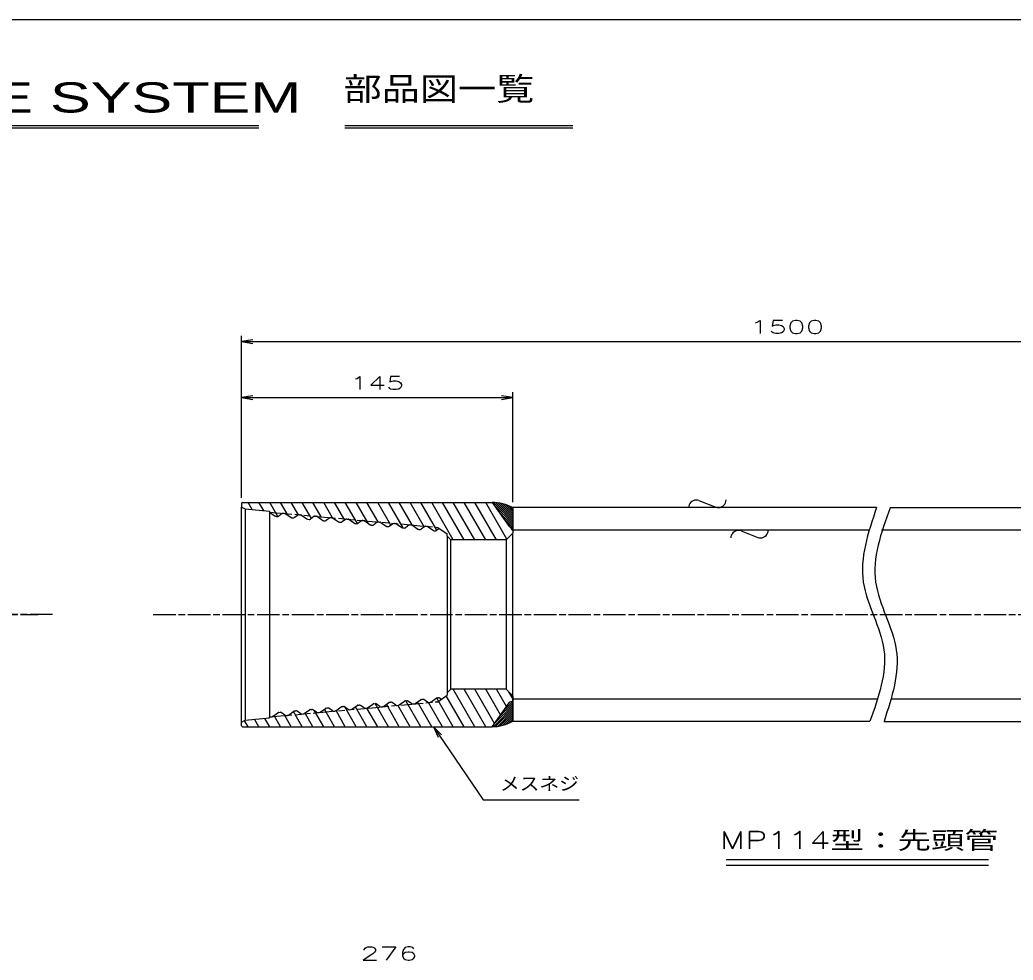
# Model space of a CAD drawing. Units: millimetres at full size, sheet at 1:1; some dimension numbers follow another scale. Extents: x -1027 to 755, y 2526 to 3786.
# Drawn here: x -131 to 400, y 3223 to 3726 of the extents above; entities that cross this region are included whole.
import ezdxf
from ezdxf.enums import TextEntityAlignment as Align

# ---------------------------------------------------------------- set-up
doc = ezdxf.new("R2010")
doc.units = ezdxf.units.MM
doc.linetypes.add('CHAIN', pattern=[18.5, 12, -1.5, 3.5, -1.5])
doc.linetypes.add('CHAIN_DOUBLE_DASH', pattern=[23.5, 12, -1.5, 3.5, -1.5, 3.5, -1.5])
for name, color, linetype, lineweight in [('02細線', 81, 'Continuous', 25), ('06寸法注記', 7, 'Continuous', 25), ('0_2', 7, 'Continuous', 25), ('1外形線', 7, 'Continuous', 30), ('7枠', 7, 'Continuous', 25), ('中心線', 1, 'CHAIN', 25), ('外形線', 7, 'Continuous', 30), ('実線中', 7, 'Continuous', 25), ('寸法線', 7, 'Continuous', 25), ('画層4', 6, 'CHAIN_DOUBLE_DASH', 25)]:
    doc.layers.add(name, color=color, linetype=linetype, lineweight=lineweight)
doc.styles.add('Arial', font='')
doc.styles.add('simplex.shx', font='')
doc.styles.add('ＭＳ Ｐゴシック', font='')
doc.styles.get('Arial').set_extended_font_data('Arial')
doc.styles.get('simplex.shx').set_extended_font_data('simplex.shx')
doc.styles.get('ＭＳ Ｐゴシック').set_extended_font_data('MS PGothic')

# ---------------------------------------------------------------- blocks, each defined once
blk = doc.blocks.new('open_arrow')
at = {"color": 0, "linetype": 'Continuous', "lineweight": -2}
blk.add_lwpolyline([(7.5, 1.25), (0, 0), (7.5, -1.25)], dxfattribs=at)
blk = doc.blocks.new('nsurface')
at = {"color": 2, "linetype": 'Continuous', "lineweight": 25}
blk.add_line((1.8253, 1.2583), (4.8061, 0.0964), dxfattribs=at)
for centre, radius, start, end in [((1.339, 0.0108), 1.339, 158.70265, 180.46095), ((1.339, 0.0108), 1.339, 68.70265, 158.70265), ((5.299, 1.3608), 1.35, 248.70265, 338.70265), ((5.299, 1.3608), 1.35, 338.70265, 0.12509)]:
    blk.add_arc(centre, radius, start, end, dxfattribs=at)

msp = doc.modelspace()

# ---------------------------------------------------------------- linework, layer by layer
at = {"layer": '02細線'}
for p, q in [((-6.535, 3463.846), (-8.754, 3467.69)), ((-0.442, 3463.292), (-2.981, 3467.69)), ((7.16, 3460.125), (2.793, 3467.69)), ((12.58, 3460.738), (8.566, 3467.69)), ((18.203, 3460.998), (14.34, 3467.69)), ((25.053, 3459.133), (20.113, 3467.69)), ((30.33, 3459.993), (25.887, 3467.69)), ((36.429, 3459.43), (31.66, 3467.69)), ((42.896, 3458.229), (37.434, 3467.69)), ((49.753, 3456.352), (43.207, 3467.69)), ((55.423, 3456.531), (48.981, 3467.69)), ((60.806, 3457.208), (54.754, 3467.69)), ((67.604, 3455.433), (60.528, 3467.69)), ((74.207, 3453.996), (66.301, 3467.69)), ((79.19, 3455.365), (72.075, 3467.69)), ((85.446, 3454.529), (77.848, 3467.69)), ((92.219, 3452.798), (83.622, 3467.69)), ((100.942, 3447.69), (89.395, 3467.69)), ((106.716, 3447.69), (95.169, 3467.69)), ((112.489, 3447.69), (100.942, 3467.69)), ((118.263, 3447.69), (106.716, 3467.69)), ((124.036, 3447.69), (112.489, 3467.69)), ((129.583, 3448.082), (118.263, 3467.69)), ((122.423, 3467.677), (132.687, 3457.413)), ((122.995, 3466.044), (132.687, 3456.352)), ((123.549, 3467.612), (132.687, 3458.473)), ((124.74, 3467.482), (132.687, 3459.534)), ((126.008, 3467.274), (132.687, 3460.595)), ((127.376, 3466.966), (132.687, 3461.655)), ((128.878, 3466.526), (132.687, 3462.716)), ((130.575, 3465.889), (132.687, 3463.777)), ((132.615, 3464.909), (132.687, 3464.837)), ((125.472, 3462.506), (132.687, 3455.291)), ((127.95, 3458.968), (132.687, 3454.231)), ((130.242, 3455.616), (131.404, 3454.453)), ((132.687, 3452.705), (131.76, 3454.312)), ((112.489, 3347.69), (100.942, 3367.69)), ((118.263, 3347.69), (106.716, 3367.69)), ((123.02, 3349.45), (112.489, 3367.69)), ((126.184, 3353.969), (118.263, 3367.69)), ((129.349, 3358.488), (124.036, 3367.69)), ((100.942, 3347.69), (92.106, 3362.995)), ((106.716, 3347.69), (97.182, 3364.203)), ((132.687, 3362.705), (130.646, 3366.242)), ((37.434, 3347.69), (32.008, 3357.086)), ((48.981, 3347.69), (42.873, 3358.268)), ((54.754, 3347.69), (48.584, 3358.376)), ((60.528, 3347.69), (54.789, 3357.629)), ((66.301, 3347.69), (59.184, 3360.017)), ((72.075, 3347.69), (65.16, 3359.665)), ((77.848, 3347.69), (71.255, 3359.11)), ((83.622, 3347.69), (75.639, 3361.517)), ((89.395, 3347.69), (81.736, 3360.955)), ((95.169, 3347.69), (87.71, 3360.608)), ((122.414, 3347.693), (132.687, 3357.967)), ((122.81, 3349.15), (132.687, 3359.027)), ((123.528, 3347.747), (132.687, 3356.906)), ((125.287, 3352.688), (132.687, 3360.088)), ((127.764, 3356.226), (132.687, 3361.149)), ((130.242, 3359.764), (131.404, 3360.926)), ((-2.981, 3347.69), (-5.266, 3351.648)), ((2.793, 3347.69), (0.219, 3352.147)), ((8.566, 3347.69), (5.089, 3353.713)), ((14.34, 3347.69), (10.693, 3354.006)), ((20.113, 3347.69), (15.432, 3355.797)), ((25.887, 3347.69), (21.665, 3355.002)), ((31.66, 3347.69), (26.783, 3356.137)), ((43.207, 3347.69), (38.241, 3356.292)), ((124.713, 3347.871), (132.687, 3355.845)), ((125.986, 3348.084), (132.687, 3354.785)), ((127.375, 3348.412), (132.687, 3353.724)), ((128.878, 3348.854), (132.687, 3352.663)), ((130.575, 3349.491), (132.687, 3351.603)), ((-8.754, 3347.69), (-10.671, 3351.01))]:
    msp.add_line(p, q, dxfattribs=at)
for points in [[(327.24, 3464.87), (322.711, 3451.439), (318.182, 3438.008), (320.17, 3424.958), (322.023, 3412.797), (329.535, 3400.968), (331.172, 3388.825), (332.861, 3376.296), (328.295, 3363.433), (323.729, 3350.57)], [(334.447, 3464.84), (329.675, 3451.424), (324.904, 3438.009), (326.771, 3424.958), (328.508, 3412.82), (335.987, 3400.997), (337.773, 3388.825), (339.61, 3376.309), (335.427, 3363.424), (331.244, 3350.54)]]:
    msp.add_open_spline(points, degree=3, knots=[0, 0, 0, 0, 1, 1, 1, 2, 2, 2, 3, 3, 3, 3], dxfattribs=at)
at = {"layer": '06寸法注記', "color": 2}
for p, q in [((-366.905, 3669.291), (-3.102, 3669.291)), ((-366.905, 3668.04), (-3.102, 3668.04)), ((42.943, 3669.291), (164.887, 3669.291)), ((42.943, 3668.04), (164.887, 3668.04)), ((246.877, 3276.639), (387.179, 3276.639)), ((246.877, 3273.62), (387.179, 3273.62))]:
    msp.add_line(p, q, dxfattribs=at)
at = {"layer": '06寸法注記'}
for p, q in [((-12.313, 3470.19), (-12.313, 3556.713)), ((-12.313, 3553.713), (571.092, 3553.713)), ((-12.313, 3470.19), (-12.313, 3526.713)), ((132.687, 3467.87), (132.687, 3526.713)), ((-12.313, 3523.713), (132.687, 3523.713))]:
    msp.add_line(p, q, dxfattribs=at)
msp.add_lwpolyline([(90.388, 3347.69), (116.85, 3308.557), (122.85, 3308.557), (168.182, 3308.557)], dxfattribs=at)
at = {"layer": '0_2'}
for centre, radius, start, end in [((121.651, 3444.682), 23.008, 61.33473, 89.65948), ((121.989, 3368.117), 20.428, 269.4358, 301.58224)]:
    msp.add_arc(centre, radius, start, end, dxfattribs=at)
at = {"layer": '1外形線', "lineweight": 25}
for p, q in [((-11.813, 3467.69), (-12.313, 3467.19)), ((-12.313, 3467.19), (-12.313, 3465.19)), ((-12.313, 3465.19), (-10.313, 3464.19)), ((-12.313, 3350.204), (-12.313, 3465.175)), ((-11.813, 3467.69), (121.787, 3467.69)), ((-10.313, 3464.19), (-10.313, 3351.386)), ((2.687, 3463.008), (2.687, 3462.506)), ((121.787, 3467.69), (130.776, 3454.853)), ((2.687, 3462.506), (2.687, 3352.874)), ((132.687, 3454.165), (132.687, 3451.165)), ((97.687, 3449.665), (97.687, 3450.823)), ((99.687, 3447.69), (97.687, 3449.665)), ((97.687, 3449.665), (97.687, 3365.714)), ((129.187, 3447.69), (99.687, 3447.69)), ((99.687, 3367.69), (99.687, 3447.69)), ((132.687, 3451.165), (129.187, 3447.69)), ((129.187, 3447.69), (129.187, 3367.69)), ((132.687, 3364.214), (132.687, 3451.165)), ((99.687, 3367.69), (97.687, 3365.714)), ((99.687, 3367.69), (97.687, 3365.714)), ((129.187, 3367.69), (99.687, 3367.69)), ((132.687, 3364.214), (129.187, 3367.69)), ((97.687, 3365.714), (97.687, 3364.556)), ((132.687, 3361.214), (132.687, 3364.214)), ((121.787, 3347.69), (130.776, 3360.527)), ((-12.313, 3350.19), (-10.313, 3351.19)), ((2.687, 3352.372), (2.687, 3352.874)), ((-12.313, 3348.19), (-12.313, 3350.204)), ((-12.313, 3348.19), (-12.313, 3350.19)), ((-11.813, 3347.69), (-12.313, 3348.19)), ((-11.813, 3347.69), (121.787, 3347.69))]:
    msp.add_line(p, q, dxfattribs=at)
at = {"layer": '1外形線'}
for p, q in [((-10.313, 3464.19), (2.687, 3463.008)), ((2.682, 3462.51), (5.76, 3460.355)), ((6.243, 3460.178), (6.913, 3460.117)), ((9.516, 3461.651), (7.577, 3460.294)), ((10.18, 3461.828), (10.883, 3461.764)), ((11.366, 3461.587), (14.227, 3459.585)), ((14.71, 3459.408), (15.38, 3459.347)), ((17.983, 3460.881), (16.044, 3459.524)), ((18.647, 3461.058), (19.35, 3460.994)), ((19.833, 3460.817), (22.694, 3458.814)), ((23.177, 3458.638), (23.847, 3458.577)), ((26.45, 3460.111), (24.511, 3458.753)), ((27.114, 3460.288), (27.817, 3460.224)), ((28.3, 3460.047), (31.161, 3458.044)), ((31.644, 3457.868), (32.314, 3457.807)), ((34.917, 3459.341), (32.978, 3457.983)), ((35.581, 3459.518), (36.284, 3459.454)), ((36.767, 3459.277), (39.628, 3457.274)), ((43.384, 3458.571), (41.445, 3457.213)), ((44.048, 3458.748), (44.751, 3458.684)), ((45.234, 3458.507), (48.095, 3456.504)), ((51.851, 3457.801), (49.912, 3456.443)), ((52.515, 3457.974), (53.218, 3457.91)), ((53.701, 3457.737), (56.562, 3455.734)), ((40.111, 3457.098), (40.781, 3457.037)), ((48.578, 3456.327), (49.248, 3456.266)), ((57.045, 3455.557), (57.715, 3455.496)), ((60.318, 3457.031), (58.379, 3455.673)), ((60.982, 3457.207), (61.685, 3457.144)), ((62.168, 3456.967), (65.029, 3454.964)), ((65.512, 3454.787), (66.182, 3454.726)), ((68.785, 3456.261), (66.846, 3454.903)), ((69.449, 3456.437), (70.152, 3456.373)), ((70.635, 3456.197), (73.496, 3454.194)), ((73.979, 3454.017), (74.649, 3453.956)), ((77.252, 3455.491), (75.313, 3454.133)), ((79.102, 3455.427), (81.963, 3453.424)), ((79.305, 3455.541), (80.008, 3455.477)), ((82.446, 3453.247), (83.116, 3453.186)), ((85.719, 3454.72), (83.78, 3453.363)), ((86.383, 3454.897), (87.086, 3454.833)), ((87.569, 3454.656), (90.43, 3452.654)), ((90.893, 3452.479), (91.299, 3452.442)), ((90.913, 3452.477), (91.299, 3452.442)), ((93.523, 3453.711), (91.963, 3452.619)), ((92.687, 3454.324), (97.687, 3450.823)), ((80.491, 3360.083), (83.351, 3362.085)), ((83.834, 3362.262), (84.504, 3362.323)), ((87.107, 3360.789), (85.169, 3362.146)), ((88.958, 3360.853), (91.818, 3362.855)), ((92.301, 3363.032), (92.971, 3363.093)), ((92.687, 3361.055), (97.687, 3364.556)), ((94.471, 3362.332), (93.636, 3362.916)), ((21.222, 3354.692), (24.082, 3356.695)), ((24.565, 3356.871), (25.235, 3356.932)), ((27.838, 3355.398), (25.9, 3356.756)), ((29.689, 3355.462), (32.549, 3357.465)), ((33.032, 3357.642), (33.702, 3357.702)), ((36.305, 3356.168), (34.367, 3357.526)), ((38.156, 3356.232), (41.016, 3358.235)), ((41.499, 3358.412), (42.169, 3358.473)), ((44.772, 3356.938), (42.834, 3358.296)), ((45.437, 3356.761), (46.14, 3356.825)), ((46.623, 3357.002), (49.483, 3359.005)), ((49.966, 3359.182), (50.636, 3359.243)), ((53.239, 3357.708), (51.301, 3359.066)), ((53.904, 3357.532), (54.607, 3357.596)), ((55.09, 3357.772), (57.95, 3359.775)), ((58.433, 3359.952), (59.103, 3360.013)), ((61.706, 3358.478), (59.768, 3359.836)), ((62.371, 3358.302), (63.074, 3358.366)), ((63.557, 3358.542), (66.417, 3360.545)), ((66.9, 3360.722), (67.57, 3360.783)), ((70.173, 3359.249), (68.235, 3360.606)), ((70.838, 3359.072), (71.541, 3359.136)), ((72.024, 3359.312), (74.884, 3361.315)), ((75.367, 3361.492), (76.037, 3361.553)), ((78.64, 3360.019), (76.702, 3361.376)), ((79.305, 3359.842), (80.008, 3359.906)), ((87.772, 3360.612), (88.475, 3360.676)), ((-10.313, 3351.19), (2.687, 3352.372)), ((3.102, 3352.911), (3.805, 3352.975)), ((4.288, 3353.152), (7.148, 3355.154)), ((7.631, 3355.331), (8.301, 3355.392)), ((10.904, 3353.858), (8.966, 3355.215)), ((11.569, 3353.681), (12.272, 3353.745)), ((12.755, 3353.922), (15.615, 3355.925)), ((16.098, 3356.101), (16.768, 3356.162)), ((19.371, 3354.628), (17.433, 3355.986)), ((20.036, 3354.451), (20.739, 3354.515)), ((28.503, 3355.221), (29.206, 3355.285)), ((36.97, 3355.991), (37.673, 3356.055))]:
    msp.add_line(p, q, dxfattribs=at)
for centre, start, end in [((6.333, 3461.174), 235, 264.80309), ((7.004, 3461.113), 264.80309, 305), ((10.09, 3460.832), 84.80309, 125), ((10.793, 3460.768), 55, 84.80309), ((14.8, 3460.404), 235, 264.80309), ((15.471, 3460.343), 264.80309, 305), ((18.557, 3460.062), 84.80309, 125), ((19.26, 3459.998), 55, 84.80309), ((23.267, 3459.634), 235, 264.80309), ((23.938, 3459.573), 264.80309, 305), ((27.024, 3459.292), 84.80309, 125), ((27.727, 3459.228), 55, 84.80309), ((31.734, 3458.864), 235, 264.80309), ((32.405, 3458.803), 264.80309, 305), ((35.491, 3458.522), 84.80309, 125), ((36.194, 3458.458), 55, 84.80309), ((43.958, 3457.752), 84.80309, 125), ((44.661, 3457.688), 55, 84.80309), ((52.425, 3456.978), 84.80309, 125), ((53.128, 3456.918), 55, 84.80309), ((40.201, 3458.093), 235, 264.80309), ((40.872, 3458.032), 264.80309, 305), ((48.668, 3457.323), 235, 264.80309), ((49.339, 3457.262), 264.80309, 305), ((57.135, 3456.553), 235, 264.80309), ((57.806, 3456.492), 264.80309, 305), ((60.892, 3456.212), 84.80309, 125), ((61.595, 3456.148), 55, 84.80309), ((65.602, 3455.783), 235, 264.80309), ((66.273, 3455.722), 264.80309, 305), ((69.359, 3455.441), 84.80309, 125), ((70.062, 3455.378), 55, 84.80309), ((74.069, 3455.013), 235, 264.80309), ((74.74, 3454.952), 264.80309, 305), ((77.826, 3454.671), 84.80309, 125), ((78.529, 3454.607), 55, 84.80309), ((82.536, 3454.243), 235, 264.80309), ((83.207, 3454.182), 264.80309, 305), ((86.293, 3453.901), 84.80309, 125), ((86.996, 3453.837), 55, 84.80309), ((91.003, 3453.473), 235, 264.80309), ((91.389, 3453.438), 264.80309, 305), ((83.924, 3361.266), 95.19691, 125), ((84.595, 3361.327), 55, 95.19691), ((92.391, 3362.036), 95.19691, 125), ((93.062, 3362.097), 55, 95.19691), ((24.655, 3355.876), 95.19691, 125), ((25.326, 3355.937), 55, 95.19691), ((33.122, 3356.646), 95.19691, 125), ((33.793, 3356.707), 55, 95.19691), ((41.589, 3357.416), 95.19691, 125), ((42.26, 3357.477), 55, 95.19691), ((45.346, 3357.757), 235, 275.19691), ((46.049, 3357.821), 275.19691, 305), ((50.056, 3358.186), 95.19691, 125), ((50.727, 3358.247), 55, 95.19691), ((53.813, 3358.527), 235, 275.19691), ((54.516, 3358.591), 275.19691, 305), ((58.523, 3358.956), 95.19691, 125), ((59.194, 3359.017), 55, 95.19691), ((62.28, 3359.298), 235, 275.19691), ((62.983, 3359.362), 275.19691, 305), ((66.99, 3359.726), 95.19691, 125), ((67.661, 3359.787), 55, 95.19691), ((70.747, 3360.068), 235, 275.19691), ((71.45, 3360.132), 275.19691, 305), ((75.457, 3360.496), 95.19691, 125), ((76.128, 3360.557), 55, 95.19691), ((79.214, 3360.838), 235, 275.19691), ((79.917, 3360.902), 275.19691, 305), ((87.681, 3361.608), 235, 275.19691), ((88.384, 3361.672), 275.19691, 305), ((3.011, 3353.907), 251.11938, 275.19691), ((3.714, 3353.971), 275.19691, 305), ((7.721, 3354.335), 95.19691, 125), ((8.392, 3354.396), 55, 95.19691), ((11.478, 3354.677), 235, 275.19691), ((12.181, 3354.741), 275.19691, 305), ((16.188, 3355.105), 95.19691, 125), ((16.859, 3355.166), 55, 95.19691), ((19.945, 3355.447), 235, 275.19691), ((20.648, 3355.511), 275.19691, 305), ((28.412, 3356.217), 235, 275.19691), ((29.115, 3356.281), 275.19691, 305), ((36.879, 3356.987), 235, 275.19691), ((37.582, 3357.051), 275.19691, 305)]:
    msp.add_arc(centre, 1, start, end, dxfattribs=at)
at = {"layer": '1外形線', "lineweight": 25}
for centre, start, end in [((132.687, 3457.165), 230.41732, 270), ((132.687, 3358.214), 90, 129.58268)]:
    msp.add_arc(centre, 3, start, end, dxfattribs=at)
at = {"layer": '7枠'}
msp.add_line((725.191, 3725.803), (-951.809, 3725.803), dxfattribs=at)
at = {"layer": '中心線'}
for p, q in [((-113.381, 3407.69), (-831.562, 3407.69)), ((-296.995, 3407.69), (-121.05, 3407.69)), ((-59.45, 3407.69), (694.652, 3407.69))]:
    msp.add_line(p, q, dxfattribs=at)
at = {"layer": '外形線', "lineweight": 25}
msp.add_line((132.687, 3364.214), (132.687, 3350.714), dxfattribs=at)
at = {"layer": '実線中'}
for p, q in [((132.687, 3464.87), (132.687, 3453.014)), ((132.687, 3464.87), (132.687, 3453.045)), ((327.24, 3464.87), (132.687, 3464.87)), ((571.092, 3464.84), (334.447, 3464.84)), ((323.004, 3452.87), (132.687, 3452.87)), ((571.092, 3452.84), (329.979, 3452.84)), ((132.687, 3362.57), (328.166, 3362.57)), ((132.687, 3350.57), (132.687, 3362.396)), ((335.29, 3362.54), (571.092, 3362.54)), ((132.687, 3350.57), (323.729, 3350.57)), ((331.221, 3350.54), (571.092, 3350.54))]:
    msp.add_line(p, q, dxfattribs=at)
at = {"layer": '画層4'}
for p, q in [((2.687, 3462.506), (92.687, 3454.324)), ((2.687, 3352.874), (92.687, 3361.055))]:
    msp.add_line(p, q, dxfattribs=at)

# ---------------------------------------------------------------- block references
at = {"layer": '06寸法注記'}
for name, p, xscale, yscale in [('open_arrow', (-12.313, 3553.713), 0.8, 0.8), ('open_arrow', (-12.313, 3523.713), 0.8, 0.8), ('nsurface', (226.831, 3464.87), 3, 3), ('nsurface', (249.342, 3448.637), 3, 3)]:
    msp.add_blockref(name, p, dxfattribs=dict(at, xscale=xscale, yscale=yscale))
at = {"layer": '06寸法注記', "xscale": 0.8, "yscale": 0.8}
for p, rotation in [((132.687, 3523.713), 180), ((90.388, 3347.69), 304.1)]:
    msp.add_blockref('open_arrow', p, dxfattribs=dict(at, rotation=rotation))

# ---------------------------------------------------------------- texts
at = {"layer": '02細線', "color": 7, "style": 'ＭＳ Ｐゴシック', "width": 1.2}
msp.add_text('部品図一覧', height=12.46, dxfattribs=at).set_placement((42.281, 3695.169), align=Align.TOP_LEFT)
at = {"layer": '02細線', "color": 7, "style": 'Arial', "width": 1.45}
msp.add_text('SP MICRO PILE SYSTEM', height=16.13, dxfattribs=at).set_placement((-365.221, 3671.396), align=Align.BOTTOM_LEFT)
at = {"layer": '06寸法注記', "style": 'simplex.shx'}
for s, height, width, p in [('1500', 7.038, 1.65, (279.39, 3561.513)), ('145', 7.038, 1.6, (60.187, 3531.513)), ('MP114型：先頭管', 9.384, 1.4, (317.825, 3286.951))]:
    msp.add_text(s, height=height, dxfattribs=dict(at, width=width)).set_placement(p, align=Align.MIDDLE_CENTER)
at = {"layer": '06寸法注記', "style": 'simplex.shx', "width": 1.1}
msp.add_text('メスネジ', height=7.038, dxfattribs=at).set_placement((125.85, 3311.557), align=Align.BOTTOM_LEFT)
at = {"layer": '寸法線', "style": 'simplex.shx', "width": 1.7}
msp.add_text('276', height=7.038, dxfattribs=at).set_placement((66.575, 3226.315), align=Align.MIDDLE_CENTER)

doc.saveas('drawing.dxf')
